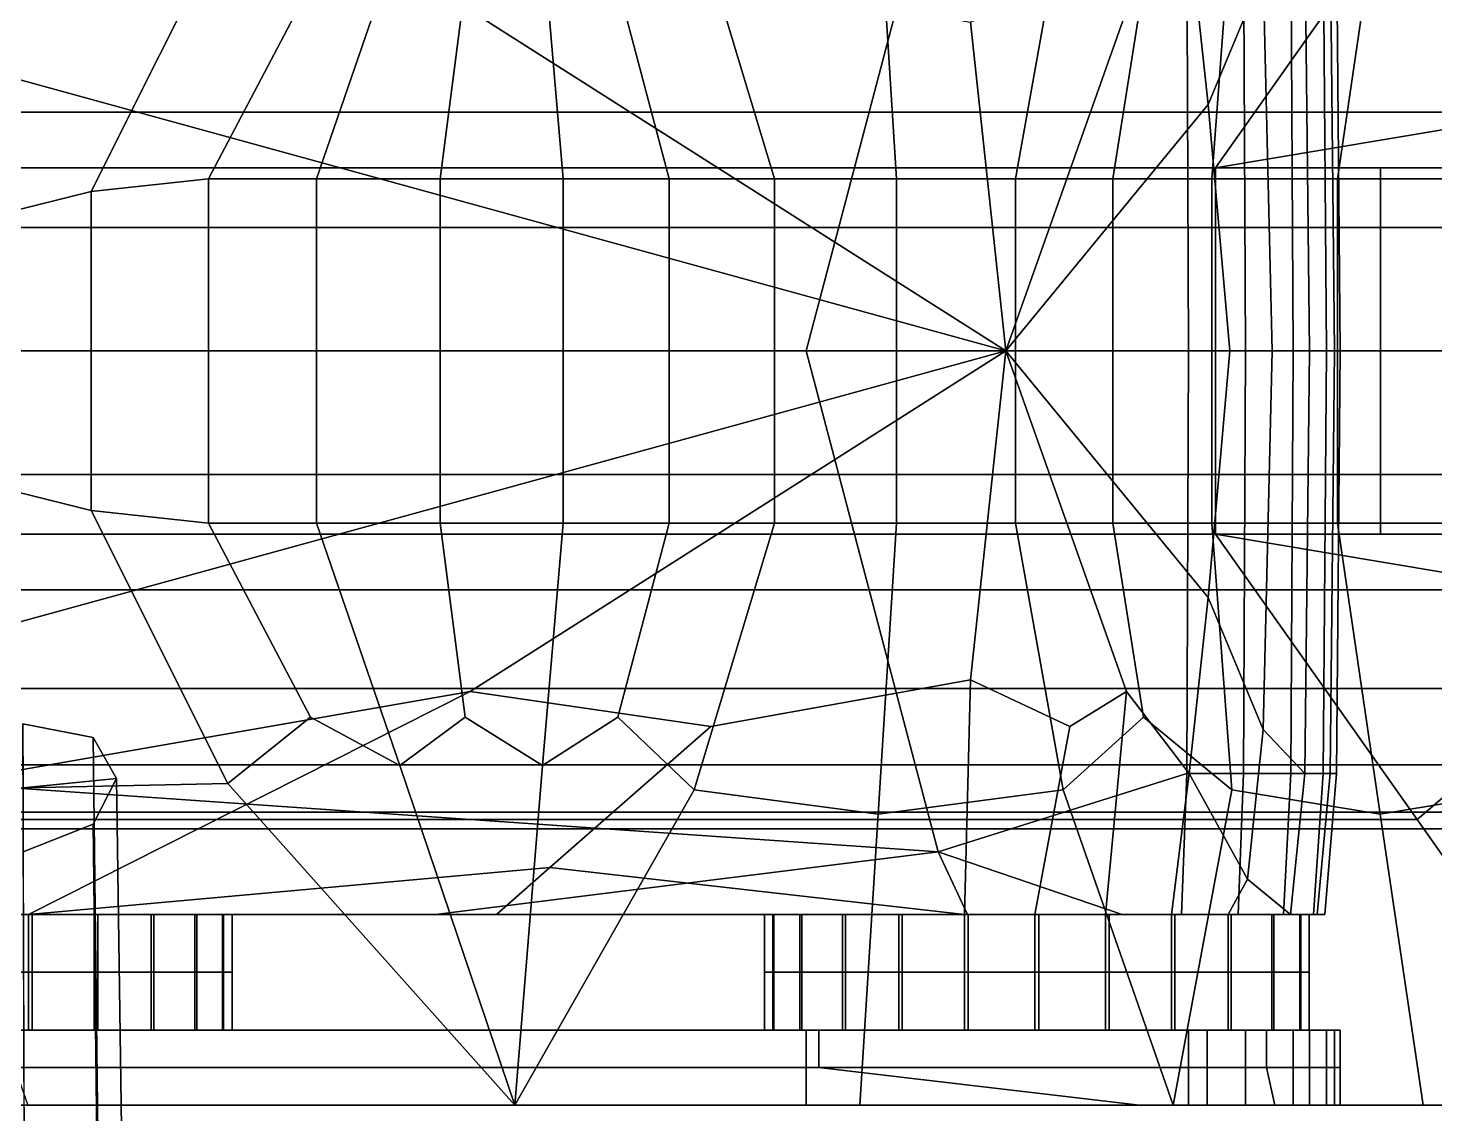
# Model space of a CAD drawing. Extents: x -4.9 to 4.89, y -0.62 to 0.62.
# Drawn here: x 1.2632 to 1.631, y -0.1994 to 0.0844 of the extents above; entities that cross this region are included whole.
import ezdxf

# ---------------------------------------------------------------- set-up
doc = ezdxf.new("R2010")
doc.units = 0

msp = doc.modelspace()

# ---------------------------------------------------------------- linework, layer by layer
for points in [[(1.56679, 0.11049, 0.42876), (1.58198, 0.13811, 0.40938), (1.58611, 0.09898, 0.414), (1.57177, 0.06445, 0.43754)], [(1.19887, 0, 0.26436), (1.46659, 0, 0.2662), (1.50112, 0.13095, 0.26758), (1.20474, 0.11049, 0.26636)], [(1.56657, 0, 0.27172), (1.56613, 0.11049, 0.27403), (1.50112, 0.13095, 0.26758), (1.46659, 0, 0.2662)], [(1.23682, 0.12252, 0.62024), (1.21048, 0.04791, 0.69605), (1.57368, 0.04791, 0.69605), (1.62636, 0.12252, 0.62142)], [(1.65551, 0.09765, 0.65887), (1.62636, 0.12252, 0.62142), (1.57368, 0.04791, 0.69605), (1.64803, 0.06035, 0.70352)], [(1.48543, 0.12107, -0.015), (1.49023, 0.045, -0.06415), (1.45837, 0.045, -0.03091), (1.43737, 0.11473, 0.02377)], [(1.48543, 0.12107, -0.015), (1.53382, 0.11473, -0.06488), (1.52137, 0.045, -0.10178), (1.49023, 0.045, -0.06415)], [(1.61672, 0.12107, -0.08662), (1.60553, 0.045, -0.14674), (1.57273, 0.045, -0.1512), (1.57791, 0.11473, -0.09718)], [(1.61672, 0.12107, -0.08662), (1.65501, 0.11473, -0.08045), (1.64034, 0.045, -0.13385), (1.60553, 0.045, -0.14674)], [(1.2499, 0.11449, 0.08129), (1.3154, 0.11309, 0.07519), (1.2797, 0.04171, 0.04969), (1.2401, 0.03184, 0.0533)], [(1.41736, 0.09572, 0.02724), (1.43737, 0.11473, 0.02377), (1.45837, 0.045, -0.03091), (1.43081, 0.045, -0.01234)], [(1.55479, 0.09572, -0.1017), (1.54678, 0.045, -0.1335), (1.52137, 0.045, -0.10178), (1.53382, 0.11473, -0.06488)], [(1.55479, 0.09572, -0.1017), (1.57791, 0.11473, -0.09718), (1.57273, 0.045, -0.1512), (1.54678, 0.045, -0.1335)], [(1.25571, 0.11049, 0.43609), (1.37877, 0.089, 0.44381), (1.51886, 0, 0.46782), (1.21734, 0.08287, 0.44602)], [(1.33705, 0.09572, 0.05493), (1.31035, 0.045, 0.0292), (1.2797, 0.04171, 0.04969), (1.3154, 0.11309, 0.07519)], [(1.56679, 0.11049, 0.42876), (1.57177, 0.06445, 0.43754), (1.51886, 0, 0.46782), (1.55041, 0.089, 0.44198)], [(1.56657, 0, 0.27172), (1.58147, 0, 0.28056), (1.581, 0.11049, 0.28319), (1.56613, 0.11049, 0.27403)], [(1.59396, 0, 0.29235), (1.59333, 0.11049, 0.29536), (1.581, 0.11049, 0.28319), (1.58147, 0, 0.28056)], [(1.59822, 0, 0.39721), (1.58846, 0, 0.41377), (1.58611, 0.09898, 0.414), (1.59699, 0.11049, 0.39601)], [(1.59396, 0, 0.29235), (1.60269, 0, 0.31186), (1.60184, 0.11049, 0.31459), (1.59333, 0.11049, 0.29536)], [(1.59822, 0, 0.39721), (1.59699, 0.11049, 0.39601), (1.60364, 0.11049, 0.37564), (1.60478, 0, 0.37637)], [(1.60628, 0, 0.34389), (1.60527, 0.11049, 0.34492), (1.60184, 0.11049, 0.31459), (1.60269, 0, 0.31186)], [(1.60628, 0, 0.34389), (1.60478, 0, 0.37637), (1.60364, 0.11049, 0.37564), (1.60527, 0.11049, 0.34492)], [(1.33705, 0.09572, 0.05493), (1.36037, 0.10839, 0.0492), (1.33859, 0.045, 0.00733), (1.31035, 0.045, 0.0292)], [(1.37746, 0.09572, 0.03519), (1.37096, 0.045, -0.00042), (1.33859, 0.045, 0.00733), (1.36037, 0.10839, 0.0492)], [(1.37746, 0.09572, 0.03519), (1.39767, 0.10839, 0.04193), (1.40314, 0.045, -0.00374), (1.37096, 0.045, -0.00042)], [(1.41736, 0.09572, 0.02724), (1.43081, 0.045, -0.01234), (1.40314, 0.045, -0.00374), (1.39767, 0.10839, 0.04193)], [(1.44168, 0.09821, 0.44046), (1.50959, 0.08594, 0.44484), (1.51886, 0, 0.46782), (1.37877, 0.089, 0.44381)], [(1.53555, 0.09821, 0.44046), (1.55041, 0.089, 0.44198), (1.51886, 0, 0.46782), (1.50959, 0.08594, 0.44484)], [(1.57736, 0, 0.4334), (1.57177, 0.06445, 0.43754), (1.58611, 0.09898, 0.414), (1.58846, 0, 0.41377)], [(2.17429, 0.08826, 0.54979), (0.18646, 0.08826, 0.54979), (0.18646, 0.06245, 0.56969), (2.17429, 0.06245, 0.56969)], [(2.17429, 0.08826, 0.37327), (2.17429, 0.06245, 0.35337), (0.18646, 0.06245, 0.35337), (0.18646, 0.08826, 0.37327)], [(1.08044, 0.07366, 0.44928), (1.21734, 0.08287, 0.44602), (1.51886, 0, 0.46782), (1.14049, 0, 0.46252)], [(1.57736, 0, 0.4334), (1.57177, -0.06445, 0.43754), (1.51886, 0, 0.46782), (1.57177, 0.06445, 0.43754)], [(2.17429, 0.03231, 0.5821), (2.17429, 0.06245, 0.56969), (0.18646, 0.06245, 0.56969), (0.18646, 0.03231, 0.5821)], [(2.17429, 0.03231, 0.34097), (0.18646, 0.03231, 0.34097), (0.18646, 0.06245, 0.35337), (2.17429, 0.06245, 0.35337)], [(1.64913, 0.04791, 0.72539), (1.64803, 0.06035, 0.70352), (1.57368, 0.04791, 0.69605), (1.6168, 0.04791, 0.7212)], [(1.21048, 0, 0.69605), (1.57368, 0, 0.69605), (1.57368, 0.04791, 0.69605), (1.21048, 0.04791, 0.69605)], [(1.6168, 0, 0.7212), (1.6168, 0.04791, 0.7212), (1.57368, 0.04791, 0.69605), (1.57368, 0, 0.69605)], [(1.6168, 0, 0.7212), (1.65991, 0, 0.74635), (1.65991, 0.04791, 0.74635), (1.6168, 0.04791, 0.7212)], [(1.64913, 0.04791, 0.72539), (1.6168, 0.04791, 0.7212), (1.65991, 0.04791, 0.74635), (1.68686, 0.04791, 0.74006)], [(1.31035, 0, 0.0292), (1.2797, 0, 0.04969), (1.2797, 0.04171, 0.04969), (1.31035, 0.045, 0.0292)], [(1.31035, 0, 0.0292), (1.31035, 0.045, 0.0292), (1.33859, 0.045, 0.00733), (1.33859, 0, 0.00733)], [(1.37096, 0, -0.00042), (1.33859, 0, 0.00733), (1.33859, 0.045, 0.00733), (1.37096, 0.045, -0.00042)], [(1.37096, 0, -0.00042), (1.37096, 0.045, -0.00042), (1.40314, 0.045, -0.00374), (1.40314, 0, -0.00374)], [(1.43081, 0, -0.01234), (1.40314, 0, -0.00374), (1.40314, 0.045, -0.00374), (1.43081, 0.045, -0.01234)], [(1.43081, 0, -0.01234), (1.43081, 0.045, -0.01234), (1.45837, 0.045, -0.03091), (1.45837, 0, -0.03091)], [(1.49023, 0, -0.06415), (1.45837, 0, -0.03091), (1.45837, 0.045, -0.03091), (1.49023, 0.045, -0.06415)], [(1.49023, 0, -0.06415), (1.49023, 0.045, -0.06415), (1.52137, 0.045, -0.10178), (1.52137, 0, -0.10178)], [(1.54678, 0, -0.1335), (1.52137, 0, -0.10178), (1.52137, 0.045, -0.10178), (1.54678, 0.045, -0.1335)], [(1.54678, 0, -0.1335), (1.54678, 0.045, -0.1335), (1.57273, 0.045, -0.1512), (1.57273, 0, -0.1512)], [(1.60553, 0, -0.14674), (1.57273, 0, -0.1512), (1.57273, 0.045, -0.1512), (1.60553, 0.045, -0.14674)], [(1.60553, 0, -0.14674), (1.60553, 0.045, -0.14674), (1.64034, 0.045, -0.13385), (1.64034, 0, -0.13385)], [(1.2401, 0, 0.0533), (1.2401, 0.03184, 0.0533), (1.2797, 0.04171, 0.04969), (1.2797, 0, 0.04969)], [(2.17429, 0.03231, 0.5821), (0.18646, 0.03231, 0.5821), (0.18646, 0, 0.58643), (2.17429, 0, 0.58643)], [(2.17429, 0.03231, 0.34097), (2.17429, 0, 0.33664), (0.18646, 0, 0.33664), (0.18646, 0.03231, 0.34097)], [(2.17429, -0.03231, 0.5821), (2.17429, 0, 0.58643), (0.18646, 0, 0.58643), (0.18646, -0.03231, 0.5821)], [(2.17429, -0.03231, 0.34097), (0.18646, -0.03231, 0.34097), (0.18646, 0, 0.33664), (2.17429, 0, 0.33664)], [(1.08044, -0.07366, 0.44928), (1.14049, 0, 0.46252), (1.51886, 0, 0.46782), (1.21734, -0.08287, 0.44602)], [(1.19887, 0, 0.26436), (1.20474, -0.11049, 0.26636), (1.50112, -0.13095, 0.26758), (1.46659, 0, 0.2662)], [(1.21048, 0, 0.69605), (1.21048, -0.04791, 0.69605), (1.57368, -0.04791, 0.69605), (1.57368, 0, 0.69605)], [(1.25571, -0.11049, 0.43609), (1.21734, -0.08287, 0.44602), (1.51886, 0, 0.46782), (1.37877, -0.089, 0.44381)], [(1.2401, 0, 0.0533), (1.2797, 0, 0.04969), (1.2797, -0.04171, 0.04969), (1.2401, -0.03184, 0.0533)], [(1.31035, 0, 0.0292), (1.31035, -0.045, 0.0292), (1.2797, -0.04171, 0.04969), (1.2797, 0, 0.04969)], [(1.31035, 0, 0.0292), (1.33859, 0, 0.00733), (1.33859, -0.045, 0.00733), (1.31035, -0.045, 0.0292)], [(1.37096, 0, -0.00042), (1.37096, -0.045, -0.00042), (1.33859, -0.045, 0.00733), (1.33859, 0, 0.00733)], [(1.37096, 0, -0.00042), (1.40314, 0, -0.00374), (1.40314, -0.045, -0.00374), (1.37096, -0.045, -0.00042)], [(1.44168, -0.09821, 0.44046), (1.37877, -0.089, 0.44381), (1.51886, 0, 0.46782), (1.50959, -0.08594, 0.44484)], [(1.43081, 0, -0.01234), (1.43081, -0.045, -0.01234), (1.40314, -0.045, -0.00374), (1.40314, 0, -0.00374)], [(1.43081, 0, -0.01234), (1.45837, 0, -0.03091), (1.45837, -0.045, -0.03091), (1.43081, -0.045, -0.01234)], [(1.49023, 0, -0.06415), (1.49023, -0.045, -0.06415), (1.45837, -0.045, -0.03091), (1.45837, 0, -0.03091)], [(1.56657, 0, 0.27172), (1.46659, 0, 0.2662), (1.50112, -0.13095, 0.26758), (1.56613, -0.11049, 0.27403)], [(1.49023, 0, -0.06415), (1.52137, 0, -0.10178), (1.52137, -0.045, -0.10178), (1.49023, -0.045, -0.06415)], [(1.53555, -0.09821, 0.44046), (1.50959, -0.08594, 0.44484), (1.51886, 0, 0.46782), (1.55041, -0.089, 0.44198)], [(1.56679, -0.11049, 0.42876), (1.55041, -0.089, 0.44198), (1.51886, 0, 0.46782), (1.57177, -0.06445, 0.43754)], [(1.54678, 0, -0.1335), (1.54678, -0.045, -0.1335), (1.52137, -0.045, -0.10178), (1.52137, 0, -0.10178)], [(1.54678, 0, -0.1335), (1.57273, 0, -0.1512), (1.57273, -0.045, -0.1512), (1.54678, -0.045, -0.1335)], [(1.56657, 0, 0.27172), (1.56613, -0.11049, 0.27403), (1.581, -0.11049, 0.28319), (1.58147, 0, 0.28056)], [(1.57736, 0, 0.4334), (1.58846, 0, 0.41377), (1.58611, -0.09898, 0.414), (1.57177, -0.06445, 0.43754)], [(1.60553, 0, -0.14674), (1.60553, -0.045, -0.14674), (1.57273, -0.045, -0.1512), (1.57273, 0, -0.1512)], [(1.6168, 0, 0.7212), (1.57368, 0, 0.69605), (1.57368, -0.04791, 0.69605), (1.6168, -0.04791, 0.7212)], [(1.59396, 0, 0.29235), (1.58147, 0, 0.28056), (1.581, -0.11049, 0.28319), (1.59333, -0.11049, 0.29536)], [(1.59822, 0, 0.39721), (1.59699, -0.11049, 0.39601), (1.58611, -0.09898, 0.414), (1.58846, 0, 0.41377)], [(1.59396, 0, 0.29235), (1.59333, -0.11049, 0.29536), (1.60184, -0.11049, 0.31459), (1.60269, 0, 0.31186)], [(1.59822, 0, 0.39721), (1.60478, 0, 0.37637), (1.60364, -0.11049, 0.37564), (1.59699, -0.11049, 0.39601)], [(1.60628, 0, 0.34389), (1.60269, 0, 0.31186), (1.60184, -0.11049, 0.31459), (1.60527, -0.11049, 0.34492)], [(1.60628, 0, 0.34389), (1.60527, -0.11049, 0.34492), (1.60364, -0.11049, 0.37564), (1.60478, 0, 0.37637)], [(1.60553, 0, -0.14674), (1.64034, 0, -0.13385), (1.64034, -0.045, -0.13385), (1.60553, -0.045, -0.14674)], [(1.6168, 0, 0.7212), (1.6168, -0.04791, 0.7212), (1.65991, -0.04791, 0.74635), (1.65991, 0, 0.74635)], [(2.17429, -0.03231, 0.5821), (0.18646, -0.03231, 0.5821), (0.18646, -0.06245, 0.56969), (2.17429, -0.06245, 0.56969)], [(2.17429, -0.03231, 0.34097), (2.17429, -0.06245, 0.35337), (0.18646, -0.06245, 0.35337), (0.18646, -0.03231, 0.34097)], [(1.2499, -0.11448, 0.08129), (1.2401, -0.03184, 0.0533), (1.2797, -0.04171, 0.04969), (1.3154, -0.11308, 0.07519)], [(1.33705, -0.09571, 0.05493), (1.3154, -0.11308, 0.07519), (1.2797, -0.04171, 0.04969), (1.31035, -0.045, 0.0292)], [(1.33705, -0.09571, 0.05493), (1.31035, -0.045, 0.0292), (1.33859, -0.045, 0.00733), (1.36037, -0.10839, 0.0492)], [(1.37746, -0.09571, 0.03519), (1.36037, -0.10839, 0.0492), (1.33859, -0.045, 0.00733), (1.37096, -0.045, -0.00042)], [(1.37746, -0.09571, 0.03519), (1.37096, -0.045, -0.00042), (1.40314, -0.045, -0.00374), (1.39767, -0.10839, 0.04193)], [(1.41736, -0.09571, 0.02724), (1.39767, -0.10839, 0.04193), (1.40314, -0.045, -0.00374), (1.43081, -0.045, -0.01234)], [(1.41736, -0.09571, 0.02724), (1.43081, -0.045, -0.01234), (1.45837, -0.045, -0.03091), (1.43737, -0.11473, 0.02377)], [(1.48543, -0.12107, -0.015), (1.43737, -0.11473, 0.02377), (1.45837, -0.045, -0.03091), (1.49023, -0.045, -0.06415)], [(1.48543, -0.12107, -0.015), (1.49023, -0.045, -0.06415), (1.52137, -0.045, -0.10178), (1.53382, -0.11473, -0.06488)], [(1.55479, -0.09571, -0.1017), (1.53382, -0.11473, -0.06488), (1.52137, -0.045, -0.10178), (1.54678, -0.045, -0.1335)], [(1.55479, -0.09571, -0.1017), (1.54678, -0.045, -0.1335), (1.57273, -0.045, -0.1512), (1.57791, -0.11473, -0.09718)], [(1.61672, -0.12107, -0.08662), (1.57791, -0.11473, -0.09718), (1.57273, -0.045, -0.1512), (1.60553, -0.045, -0.14674)], [(1.61672, -0.12107, -0.08662), (1.60553, -0.045, -0.14674), (1.64034, -0.045, -0.13385), (1.65501, -0.11473, -0.08045)], [(1.23682, -0.12252, 0.62024), (1.62636, -0.12252, 0.62142), (1.57368, -0.04791, 0.69605), (1.21048, -0.04791, 0.69605)], [(1.65551, -0.09765, 0.65887), (1.64803, -0.06034, 0.70352), (1.57368, -0.04791, 0.69605), (1.62636, -0.12252, 0.62142)], [(1.64913, -0.04791, 0.72539), (1.6168, -0.04791, 0.7212), (1.57368, -0.04791, 0.69605), (1.64803, -0.06034, 0.70352)], [(1.64913, -0.04791, 0.72539), (1.68686, -0.04791, 0.74006), (1.65991, -0.04791, 0.74635), (1.6168, -0.04791, 0.7212)], [(2.17429, -0.08826, 0.54979), (2.17429, -0.06245, 0.56969), (0.18646, -0.06245, 0.56969), (0.18646, -0.08826, 0.54979)], [(2.17429, -0.08826, 0.37327), (0.18646, -0.08826, 0.37327), (0.18646, -0.06245, 0.35337), (2.17429, -0.06245, 0.35337)], [(1.56679, -0.11049, 0.42876), (1.57177, -0.06445, 0.43754), (1.58611, -0.09898, 0.414), (1.58198, -0.13811, 0.40938)], [(2.17429, -0.08826, 0.54979), (0.18646, -0.08826, 0.54979), (0.18646, -0.10816, 0.52398), (2.17429, -0.10816, 0.52398)], [(2.17429, -0.08826, 0.37327), (2.17429, -0.10816, 0.39909), (0.18646, -0.10816, 0.39909), (0.18646, -0.08826, 0.37327)], [(1.44168, -0.09821, 0.44046), (1.50959, -0.08594, 0.44484), (1.50799, -0.14732, 0.4203), (1.39964, -0.13504, 0.42485)], [(1.53555, -0.09821, 0.44046), (1.52642, -0.14732, 0.42282), (1.50799, -0.14732, 0.4203), (1.50959, -0.08594, 0.44484)], [(1.25571, -0.11049, 0.43609), (1.37877, -0.089, 0.44381), (1.26327, -0.14732, 0.42057), (1.2448, -0.14732, 0.42282)], [(1.44168, -0.09821, 0.44046), (1.39964, -0.13504, 0.42485), (1.26327, -0.14732, 0.42057), (1.37877, -0.089, 0.44381)], [(1.53555, -0.09821, 0.44046), (1.55041, -0.089, 0.44198), (1.54489, -0.14732, 0.42057), (1.52642, -0.14732, 0.42282)], [(1.56679, -0.11049, 0.42876), (1.56211, -0.14732, 0.41354), (1.54489, -0.14732, 0.42057), (1.55041, -0.089, 0.44198)], [(1.26222, -0.20444, -0.4884), (1.26187, -0.09747, -0.19219), (1.28022, -0.10104, -0.19123), (1.2814, -0.20482, -0.47756)], [(1.2619, -0.11422, -0.18821), (1.28635, -0.11174, -0.18827), (1.28022, -0.10104, -0.19123), (1.26187, -0.09747, -0.19219)], [(1.33705, -0.09571, 0.05493), (1.36037, -0.10839, 0.0492), (1.39046, -0.19713, 0.10641), (1.3154, -0.11308, 0.07519)], [(1.37746, -0.09571, 0.03519), (1.39767, -0.10839, 0.04193), (1.39046, -0.19713, 0.10641), (1.36037, -0.10839, 0.0492)], [(1.41736, -0.09571, 0.02724), (1.43737, -0.11473, 0.02377), (1.39046, -0.19713, 0.10641), (1.39767, -0.10839, 0.04193)], [(1.55479, -0.09571, -0.1017), (1.57791, -0.11473, -0.09718), (1.56254, -0.19713, -0.01714), (1.53382, -0.11473, -0.06488)], [(1.5933, -0.14732, 0.39243), (1.58198, -0.13811, 0.40938), (1.58611, -0.09898, 0.414), (1.59699, -0.11049, 0.39601)], [(1.65551, -0.09765, 0.65887), (1.62636, -0.12252, 0.62142), (1.67904, -0.19713, 0.54679), (1.69528, -0.11408, 0.6428)], [(1.28781, -0.21523, -0.47129), (1.2814, -0.20482, -0.47756), (1.28022, -0.10104, -0.19123), (1.28635, -0.11174, -0.18827)], [(2.17429, -0.12057, 0.49384), (2.17429, -0.10816, 0.52398), (0.18646, -0.10816, 0.52398), (0.18646, -0.12057, 0.49384)], [(2.17429, -0.12057, 0.42923), (0.18646, -0.12057, 0.42923), (0.18646, -0.10816, 0.39909), (2.17429, -0.10816, 0.39909)], [(1.22236, -0.14732, 0.27235), (1.36975, -0.14732, 0.27305), (1.50112, -0.13095, 0.26758), (1.20474, -0.11049, 0.26636)], [(1.2499, -0.11448, 0.08129), (1.3154, -0.11308, 0.07519), (1.39046, -0.19713, 0.10641), (1.25969, -0.19713, 0.10928)], [(1.2619, -0.11422, -0.18821), (1.26192, -0.13097, -0.18423), (1.28026, -0.12369, -0.18527), (1.28635, -0.11174, -0.18827)], [(1.28781, -0.21523, -0.47129), (1.28635, -0.11174, -0.18827), (1.28026, -0.12369, -0.18527), (1.28143, -0.22857, -0.47159)], [(1.56479, -0.14732, 0.28093), (1.56613, -0.11049, 0.27403), (1.50112, -0.13095, 0.26758), (1.54923, -0.14732, 0.2752)], [(1.56679, -0.11049, 0.42876), (1.58198, -0.13811, 0.40938), (1.57698, -0.14732, 0.40235), (1.56211, -0.14732, 0.41354)], [(1.56479, -0.14732, 0.28093), (1.57959, -0.14732, 0.29105), (1.581, -0.11049, 0.28319), (1.56613, -0.11049, 0.27403)], [(1.59143, -0.14732, 0.30438), (1.59333, -0.11049, 0.29536), (1.581, -0.11049, 0.28319), (1.57959, -0.14732, 0.29105)], [(1.59143, -0.14732, 0.30438), (1.59931, -0.14732, 0.32275), (1.60184, -0.11049, 0.31459), (1.59333, -0.11049, 0.29536)], [(1.5933, -0.14732, 0.39243), (1.59699, -0.11049, 0.39601), (1.60364, -0.11049, 0.37564), (1.60022, -0.14732, 0.37345)], [(1.60223, -0.14732, 0.348), (1.60527, -0.11049, 0.34492), (1.60184, -0.11049, 0.31459), (1.59931, -0.14732, 0.32275)], [(1.60223, -0.14732, 0.348), (1.60022, -0.14732, 0.37345), (1.60364, -0.11049, 0.37564), (1.60527, -0.11049, 0.34492)], [(1.48543, -0.12107, -0.015), (1.48064, -0.19713, 0.03415), (1.39046, -0.19713, 0.10641), (1.43737, -0.11473, 0.02377)], [(1.48543, -0.12107, -0.015), (1.53382, -0.11473, -0.06488), (1.56254, -0.19713, -0.01714), (1.48064, -0.19713, 0.03415)], [(1.61672, -0.12107, -0.08662), (1.62792, -0.19713, -0.0265), (1.56254, -0.19713, -0.01714), (1.57791, -0.11473, -0.09718)], [(1.61672, -0.12107, -0.08662), (1.65501, -0.11473, -0.08045), (1.68502, -0.19713, -0.01488), (1.62792, -0.19713, -0.0265)], [(2.17429, -0.12057, 0.49384), (0.18646, -0.12057, 0.49384), (0.18646, -0.12489, 0.46153), (2.17429, -0.12489, 0.46153)], [(2.17429, -0.12057, 0.42923), (2.17429, -0.12489, 0.46153), (0.18646, -0.12489, 0.46153), (0.18646, -0.12057, 0.42923)], [(1.23682, -0.12252, 0.62024), (1.26316, -0.19713, 0.54443), (1.67904, -0.19713, 0.54679), (1.62636, -0.12252, 0.62142)], [(1.26227, -0.23776, -0.48045), (1.28143, -0.22857, -0.47159), (1.28026, -0.12369, -0.18527), (1.26192, -0.13097, -0.18423)], [(1.44126, -0.14732, 0.27501), (1.5088, -0.14732, 0.27365), (1.50112, -0.13095, 0.26758), (1.36975, -0.14732, 0.27305)], [(1.53513, -0.14732, 0.27501), (1.54923, -0.14732, 0.2752), (1.50112, -0.13095, 0.26758), (1.5088, -0.14732, 0.27365)], [(1.38568, -0.14732, 0.41328), (1.2805, -0.14732, 0.41354), (1.26327, -0.14732, 0.42057), (1.39964, -0.13504, 0.42485)], [(1.38568, -0.14732, 0.41328), (1.39964, -0.13504, 0.42485), (1.50799, -0.14732, 0.4203), (1.49087, -0.14732, 0.41302)], [(1.5933, -0.14732, 0.39243), (1.58838, -0.14732, 0.38765), (1.57698, -0.14732, 0.40235), (1.58198, -0.13811, 0.40938)], [(1.22236, -0.14732, 0.27235), (1.24584, -0.14732, 0.28034), (1.26428, -0.14732, 0.28286), (1.36975, -0.14732, 0.27305)], [(1.2448, -0.16243, 0.42282), (1.2448, -0.14732, 0.42282), (1.26327, -0.14732, 0.42057), (1.26327, -0.16243, 0.42057)], [(1.24584, -0.16243, 0.28034), (1.26428, -0.16243, 0.28286), (1.26428, -0.14732, 0.28286), (1.24584, -0.14732, 0.28034)], [(1.2805, -0.16243, 0.41354), (1.26327, -0.16243, 0.42057), (1.26327, -0.14732, 0.42057), (1.2805, -0.14732, 0.41354)], [(1.44126, -0.14732, 0.27501), (1.36975, -0.14732, 0.27305), (1.26428, -0.14732, 0.28286), (1.40028, -0.14732, 0.28139)], [(1.38658, -0.14732, 0.28988), (1.40028, -0.14732, 0.28139), (1.26428, -0.14732, 0.28286), (1.2814, -0.14732, 0.29014)], [(1.2814, -0.16243, 0.29014), (1.2814, -0.14732, 0.29014), (1.26428, -0.14732, 0.28286), (1.26428, -0.16243, 0.28286)], [(1.38568, -0.14732, 0.41328), (1.38576, -0.14732, 0.40199), (1.29536, -0.14732, 0.40235), (1.2805, -0.14732, 0.41354)], [(1.2805, -0.16243, 0.41354), (1.2805, -0.14732, 0.41354), (1.29536, -0.14732, 0.40235), (1.29536, -0.16243, 0.40235)], [(1.38658, -0.14732, 0.28988), (1.2814, -0.14732, 0.29014), (1.2961, -0.14732, 0.30154), (1.3865, -0.14732, 0.30117)], [(1.2814, -0.16243, 0.29014), (1.2961, -0.16243, 0.30154), (1.2961, -0.14732, 0.30154), (1.2814, -0.14732, 0.29014)], [(1.38587, -0.14732, 0.3872), (1.30676, -0.14732, 0.38765), (1.29536, -0.14732, 0.40235), (1.38576, -0.14732, 0.40199)], [(1.30676, -0.16243, 0.38765), (1.29536, -0.16243, 0.40235), (1.29536, -0.14732, 0.40235), (1.30676, -0.14732, 0.38765)], [(1.38639, -0.14732, 0.31596), (1.3865, -0.14732, 0.30117), (1.2961, -0.14732, 0.30154), (1.30728, -0.14732, 0.31641)], [(1.30728, -0.16243, 0.31641), (1.30728, -0.14732, 0.31641), (1.2961, -0.14732, 0.30154), (1.2961, -0.16243, 0.30154)], [(1.38587, -0.14732, 0.3872), (1.386, -0.14732, 0.37003), (1.31405, -0.14732, 0.37053), (1.30676, -0.14732, 0.38765)], [(1.30676, -0.16243, 0.38765), (1.30676, -0.14732, 0.38765), (1.31405, -0.14732, 0.37053), (1.31405, -0.16243, 0.37053)], [(1.38639, -0.14732, 0.31596), (1.30728, -0.14732, 0.31641), (1.31431, -0.14732, 0.33363), (1.38627, -0.14732, 0.33313)], [(1.30728, -0.16243, 0.31641), (1.31431, -0.16243, 0.33363), (1.31431, -0.14732, 0.33363), (1.30728, -0.14732, 0.31641)], [(1.38613, -0.14732, 0.35158), (1.31657, -0.14732, 0.3521), (1.31405, -0.14732, 0.37053), (1.386, -0.14732, 0.37003)], [(1.31657, -0.16243, 0.3521), (1.31405, -0.16243, 0.37053), (1.31405, -0.14732, 0.37053), (1.31657, -0.14732, 0.3521)], [(1.38613, -0.14732, 0.35158), (1.38627, -0.14732, 0.33313), (1.31431, -0.14732, 0.33363), (1.31657, -0.14732, 0.3521)], [(1.31657, -0.16243, 0.3521), (1.31657, -0.14732, 0.3521), (1.31431, -0.14732, 0.33363), (1.31431, -0.16243, 0.33363)], [(1.38568, -0.14732, 0.41328), (1.49087, -0.14732, 0.41302), (1.47616, -0.14732, 0.40162), (1.38576, -0.14732, 0.40199)], [(1.38587, -0.14732, 0.3872), (1.38576, -0.14732, 0.40199), (1.47616, -0.14732, 0.40162), (1.46498, -0.14732, 0.38675)], [(1.38587, -0.14732, 0.3872), (1.46498, -0.14732, 0.38675), (1.45795, -0.14732, 0.36953), (1.386, -0.14732, 0.37003)], [(1.38613, -0.14732, 0.35158), (1.386, -0.14732, 0.37003), (1.45795, -0.14732, 0.36953), (1.4557, -0.14732, 0.35106)], [(1.38613, -0.14732, 0.35158), (1.4557, -0.14732, 0.35106), (1.45822, -0.14732, 0.33263), (1.38627, -0.14732, 0.33313)], [(1.38639, -0.14732, 0.31596), (1.38627, -0.14732, 0.33313), (1.45822, -0.14732, 0.33263), (1.4655, -0.14732, 0.31551)], [(1.38639, -0.14732, 0.31596), (1.4655, -0.14732, 0.31551), (1.4769, -0.14732, 0.30081), (1.3865, -0.14732, 0.30117)], [(1.38658, -0.14732, 0.28988), (1.3865, -0.14732, 0.30117), (1.4769, -0.14732, 0.30081), (1.49177, -0.14732, 0.28962)], [(1.38658, -0.14732, 0.28988), (1.49177, -0.14732, 0.28962), (1.50899, -0.14732, 0.28259), (1.40028, -0.14732, 0.28139)], [(1.44126, -0.14732, 0.27501), (1.40028, -0.14732, 0.28139), (1.50899, -0.14732, 0.28259), (1.5088, -0.14732, 0.27365)], [(1.4557, -0.16243, 0.35106), (1.45822, -0.16243, 0.33263), (1.45822, -0.14732, 0.33263), (1.4557, -0.14732, 0.35106)], [(1.4557, -0.16243, 0.35106), (1.4557, -0.14732, 0.35106), (1.45795, -0.14732, 0.36953), (1.45795, -0.16243, 0.36953)], [(1.46498, -0.16243, 0.38675), (1.45795, -0.16243, 0.36953), (1.45795, -0.14732, 0.36953), (1.46498, -0.14732, 0.38675)], [(1.4655, -0.16243, 0.31551), (1.4655, -0.14732, 0.31551), (1.45822, -0.14732, 0.33263), (1.45822, -0.16243, 0.33263)], [(1.46498, -0.16243, 0.38675), (1.46498, -0.14732, 0.38675), (1.47616, -0.14732, 0.40162), (1.47616, -0.16243, 0.40162)], [(1.4655, -0.16243, 0.31551), (1.4769, -0.16243, 0.30081), (1.4769, -0.14732, 0.30081), (1.4655, -0.14732, 0.31551)], [(1.49087, -0.16243, 0.41302), (1.47616, -0.16243, 0.40162), (1.47616, -0.14732, 0.40162), (1.49087, -0.14732, 0.41302)], [(1.49177, -0.16243, 0.28962), (1.49177, -0.14732, 0.28962), (1.4769, -0.14732, 0.30081), (1.4769, -0.16243, 0.30081)], [(1.49087, -0.16243, 0.41302), (1.49087, -0.14732, 0.41302), (1.50799, -0.14732, 0.4203), (1.50799, -0.16243, 0.4203)], [(1.49177, -0.16243, 0.28962), (1.50899, -0.16243, 0.28259), (1.50899, -0.14732, 0.28259), (1.49177, -0.14732, 0.28962)], [(1.52642, -0.16243, 0.42282), (1.50799, -0.16243, 0.4203), (1.50799, -0.14732, 0.4203), (1.52642, -0.14732, 0.42282)], [(1.53513, -0.14732, 0.27501), (1.5088, -0.14732, 0.27365), (1.50899, -0.14732, 0.28259), (1.52746, -0.14732, 0.28034)], [(1.52746, -0.16243, 0.28034), (1.52746, -0.14732, 0.28034), (1.50899, -0.14732, 0.28259), (1.50899, -0.16243, 0.28259)], [(1.52642, -0.16243, 0.42282), (1.52642, -0.14732, 0.42282), (1.54489, -0.14732, 0.42057), (1.54489, -0.16243, 0.42057)], [(1.53513, -0.14732, 0.27501), (1.52746, -0.14732, 0.28034), (1.54589, -0.14732, 0.28286), (1.54923, -0.14732, 0.2752)], [(1.52746, -0.16243, 0.28034), (1.54589, -0.16243, 0.28286), (1.54589, -0.14732, 0.28286), (1.52746, -0.14732, 0.28034)], [(1.56211, -0.16243, 0.41354), (1.54489, -0.16243, 0.42057), (1.54489, -0.14732, 0.42057), (1.56211, -0.14732, 0.41354)], [(1.56301, -0.16243, 0.29014), (1.56301, -0.14732, 0.29014), (1.54589, -0.14732, 0.28286), (1.54589, -0.16243, 0.28286)], [(1.56479, -0.14732, 0.28093), (1.54923, -0.14732, 0.2752), (1.54589, -0.14732, 0.28286), (1.56301, -0.14732, 0.29014)], [(1.56211, -0.16243, 0.41354), (1.56211, -0.14732, 0.41354), (1.57698, -0.14732, 0.40235), (1.57698, -0.16243, 0.40235)], [(1.56301, -0.16243, 0.29014), (1.57771, -0.16243, 0.30154), (1.57771, -0.14732, 0.30154), (1.56301, -0.14732, 0.29014)], [(1.56479, -0.14732, 0.28093), (1.56301, -0.14732, 0.29014), (1.57771, -0.14732, 0.30154), (1.57959, -0.14732, 0.29105)], [(1.58838, -0.16243, 0.38765), (1.57698, -0.16243, 0.40235), (1.57698, -0.14732, 0.40235), (1.58838, -0.14732, 0.38765)], [(1.58889, -0.16243, 0.31641), (1.58889, -0.14732, 0.31641), (1.57771, -0.14732, 0.30154), (1.57771, -0.16243, 0.30154)], [(1.59143, -0.14732, 0.30438), (1.57959, -0.14732, 0.29105), (1.57771, -0.14732, 0.30154), (1.58889, -0.14732, 0.31641)], [(1.5933, -0.14732, 0.39243), (1.60022, -0.14732, 0.37345), (1.59566, -0.14732, 0.37053), (1.58838, -0.14732, 0.38765)], [(1.58838, -0.16243, 0.38765), (1.58838, -0.14732, 0.38765), (1.59566, -0.14732, 0.37053), (1.59566, -0.16243, 0.37053)], [(1.58889, -0.16243, 0.31641), (1.59593, -0.16243, 0.33363), (1.59593, -0.14732, 0.33363), (1.58889, -0.14732, 0.31641)], [(1.59143, -0.14732, 0.30438), (1.58889, -0.14732, 0.31641), (1.59593, -0.14732, 0.33363), (1.59931, -0.14732, 0.32275)], [(1.60223, -0.14732, 0.348), (1.59818, -0.14732, 0.3521), (1.59566, -0.14732, 0.37053), (1.60022, -0.14732, 0.37345)], [(1.59818, -0.16243, 0.3521), (1.59566, -0.16243, 0.37053), (1.59566, -0.14732, 0.37053), (1.59818, -0.14732, 0.3521)], [(1.60223, -0.14732, 0.348), (1.59931, -0.14732, 0.32275), (1.59593, -0.14732, 0.33363), (1.59818, -0.14732, 0.3521)], [(1.59818, -0.16243, 0.3521), (1.59818, -0.14732, 0.3521), (1.59593, -0.14732, 0.33363), (1.59593, -0.16243, 0.33363)], [(1.2448, -0.16243, 0.42282), (1.26327, -0.16243, 0.42057), (1.26327, -0.17754, 0.42057), (1.2448, -0.17754, 0.42282)], [(1.24584, -0.16243, 0.28034), (1.24584, -0.17754, 0.28034), (1.26428, -0.17754, 0.28286), (1.26428, -0.16243, 0.28286)], [(1.2805, -0.16243, 0.41354), (1.2805, -0.17754, 0.41354), (1.26327, -0.17754, 0.42057), (1.26327, -0.16243, 0.42057)], [(1.2814, -0.16243, 0.29014), (1.26428, -0.16243, 0.28286), (1.26428, -0.17754, 0.28286), (1.2814, -0.17754, 0.29014)], [(1.2805, -0.16243, 0.41354), (1.29536, -0.16243, 0.40235), (1.29536, -0.17754, 0.40235), (1.2805, -0.17754, 0.41354)], [(1.2814, -0.16243, 0.29014), (1.2814, -0.17754, 0.29014), (1.2961, -0.17754, 0.30154), (1.2961, -0.16243, 0.30154)], [(1.30676, -0.16243, 0.38765), (1.30676, -0.17754, 0.38765), (1.29536, -0.17754, 0.40235), (1.29536, -0.16243, 0.40235)], [(1.30728, -0.16243, 0.31641), (1.2961, -0.16243, 0.30154), (1.2961, -0.17754, 0.30154), (1.30728, -0.17754, 0.31641)], [(1.30676, -0.16243, 0.38765), (1.31405, -0.16243, 0.37053), (1.31405, -0.17754, 0.37053), (1.30676, -0.17754, 0.38765)], [(1.30728, -0.16243, 0.31641), (1.30728, -0.17754, 0.31641), (1.31431, -0.17754, 0.33363), (1.31431, -0.16243, 0.33363)], [(1.31657, -0.16243, 0.3521), (1.31657, -0.17754, 0.3521), (1.31405, -0.17754, 0.37053), (1.31405, -0.16243, 0.37053)], [(1.31657, -0.16243, 0.3521), (1.31431, -0.16243, 0.33363), (1.31431, -0.17754, 0.33363), (1.31657, -0.17754, 0.3521)], [(1.4557, -0.16243, 0.35106), (1.45795, -0.16243, 0.36953), (1.45795, -0.17754, 0.36953), (1.4557, -0.17754, 0.35106)], [(1.4557, -0.16243, 0.35106), (1.4557, -0.17754, 0.35106), (1.45822, -0.17754, 0.33263), (1.45822, -0.16243, 0.33263)], [(1.46498, -0.16243, 0.38675), (1.46498, -0.17754, 0.38675), (1.45795, -0.17754, 0.36953), (1.45795, -0.16243, 0.36953)], [(1.4655, -0.16243, 0.31551), (1.45822, -0.16243, 0.33263), (1.45822, -0.17754, 0.33263), (1.4655, -0.17754, 0.31551)], [(1.46498, -0.16243, 0.38675), (1.47616, -0.16243, 0.40162), (1.47616, -0.17754, 0.40162), (1.46498, -0.17754, 0.38675)], [(1.4655, -0.16243, 0.31551), (1.4655, -0.17754, 0.31551), (1.4769, -0.17754, 0.30081), (1.4769, -0.16243, 0.30081)], [(1.49087, -0.16243, 0.41302), (1.49087, -0.17754, 0.41302), (1.47616, -0.17754, 0.40162), (1.47616, -0.16243, 0.40162)], [(1.49177, -0.16243, 0.28962), (1.4769, -0.16243, 0.30081), (1.4769, -0.17754, 0.30081), (1.49177, -0.17754, 0.28962)], [(1.49087, -0.16243, 0.41302), (1.50799, -0.16243, 0.4203), (1.50799, -0.17754, 0.4203), (1.49087, -0.17754, 0.41302)], [(1.49177, -0.16243, 0.28962), (1.49177, -0.17754, 0.28962), (1.50899, -0.17754, 0.28259), (1.50899, -0.16243, 0.28259)], [(1.52642, -0.16243, 0.42282), (1.52642, -0.17754, 0.42282), (1.50799, -0.17754, 0.4203), (1.50799, -0.16243, 0.4203)], [(1.52746, -0.16243, 0.28034), (1.50899, -0.16243, 0.28259), (1.50899, -0.17754, 0.28259), (1.52746, -0.17754, 0.28034)], [(1.52642, -0.16243, 0.42282), (1.54489, -0.16243, 0.42057), (1.54489, -0.17754, 0.42057), (1.52642, -0.17754, 0.42282)], [(1.52746, -0.16243, 0.28034), (1.52746, -0.17754, 0.28034), (1.54589, -0.17754, 0.28286), (1.54589, -0.16243, 0.28286)], [(1.56211, -0.16243, 0.41354), (1.56211, -0.17754, 0.41354), (1.54489, -0.17754, 0.42057), (1.54489, -0.16243, 0.42057)], [(1.56301, -0.16243, 0.29014), (1.54589, -0.16243, 0.28286), (1.54589, -0.17754, 0.28286), (1.56301, -0.17754, 0.29014)], [(1.56211, -0.16243, 0.41354), (1.57698, -0.16243, 0.40235), (1.57698, -0.17754, 0.40235), (1.56211, -0.17754, 0.41354)], [(1.56301, -0.16243, 0.29014), (1.56301, -0.17754, 0.29014), (1.57771, -0.17754, 0.30154), (1.57771, -0.16243, 0.30154)], [(1.58838, -0.16243, 0.38765), (1.58838, -0.17754, 0.38765), (1.57698, -0.17754, 0.40235), (1.57698, -0.16243, 0.40235)], [(1.58889, -0.16243, 0.31641), (1.57771, -0.16243, 0.30154), (1.57771, -0.17754, 0.30154), (1.58889, -0.17754, 0.31641)], [(1.58838, -0.16243, 0.38765), (1.59566, -0.16243, 0.37053), (1.59566, -0.17754, 0.37053), (1.58838, -0.17754, 0.38765)], [(1.58889, -0.16243, 0.31641), (1.58889, -0.17754, 0.31641), (1.59593, -0.17754, 0.33363), (1.59593, -0.16243, 0.33363)], [(1.59818, -0.16243, 0.3521), (1.59818, -0.17754, 0.3521), (1.59566, -0.17754, 0.37053), (1.59566, -0.16243, 0.37053)], [(1.59818, -0.16243, 0.3521), (1.59593, -0.16243, 0.33363), (1.59593, -0.17754, 0.33363), (1.59818, -0.17754, 0.3521)], [(1.08044, -0.17754, 0.42719), (1.21734, -0.17754, 0.42669), (1.4699, -0.17754, 0.42915), (1.20054, -0.17754, 0.43157)], [(1.22236, -0.17754, 0.27235), (1.19887, -0.17754, 0.26436), (1.46659, -0.17754, 0.2662), (1.36975, -0.17754, 0.27305)], [(1.19887, -0.18734, 0.26436), (1.46659, -0.18734, 0.2662), (1.46659, -0.17754, 0.2662), (1.19887, -0.17754, 0.26436)], [(1.20054, -0.18734, 0.43157), (1.20054, -0.17754, 0.43157), (1.4699, -0.17754, 0.42915), (1.4699, -0.18734, 0.42915)], [(1.25571, -0.17754, 0.42504), (1.37877, -0.17754, 0.42633), (1.4699, -0.17754, 0.42915), (1.21734, -0.17754, 0.42669)], [(1.22236, -0.17754, 0.27235), (1.36975, -0.17754, 0.27305), (1.26428, -0.17754, 0.28286), (1.24584, -0.17754, 0.28034)], [(1.25571, -0.17754, 0.42504), (1.2448, -0.17754, 0.42282), (1.26327, -0.17754, 0.42057), (1.37877, -0.17754, 0.42633)], [(1.38568, -0.17754, 0.41328), (1.39964, -0.17754, 0.42116), (1.26327, -0.17754, 0.42057), (1.2805, -0.17754, 0.41354)], [(1.44168, -0.17754, 0.42574), (1.37877, -0.17754, 0.42633), (1.26327, -0.17754, 0.42057), (1.39964, -0.17754, 0.42116)], [(1.44126, -0.17754, 0.27501), (1.40028, -0.17754, 0.28139), (1.26428, -0.17754, 0.28286), (1.36975, -0.17754, 0.27305)], [(1.38658, -0.17754, 0.28988), (1.2814, -0.17754, 0.29014), (1.26428, -0.17754, 0.28286), (1.40028, -0.17754, 0.28139)], [(1.38568, -0.17754, 0.41328), (1.2805, -0.17754, 0.41354), (1.29536, -0.17754, 0.40235), (1.38576, -0.17754, 0.40199)], [(1.38658, -0.17754, 0.28988), (1.3865, -0.17754, 0.30117), (1.2961, -0.17754, 0.30154), (1.2814, -0.17754, 0.29014)], [(1.38587, -0.17754, 0.3872), (1.38576, -0.17754, 0.40199), (1.29536, -0.17754, 0.40235), (1.30676, -0.17754, 0.38765)], [(1.38639, -0.17754, 0.31596), (1.30728, -0.17754, 0.31641), (1.2961, -0.17754, 0.30154), (1.3865, -0.17754, 0.30117)], [(1.38587, -0.17754, 0.3872), (1.30676, -0.17754, 0.38765), (1.31405, -0.17754, 0.37053), (1.386, -0.17754, 0.37003)], [(1.38639, -0.17754, 0.31596), (1.38627, -0.17754, 0.33313), (1.31431, -0.17754, 0.33363), (1.30728, -0.17754, 0.31641)], [(1.38613, -0.17754, 0.35158), (1.386, -0.17754, 0.37003), (1.31405, -0.17754, 0.37053), (1.31657, -0.17754, 0.3521)], [(1.38613, -0.17754, 0.35158), (1.31657, -0.17754, 0.3521), (1.31431, -0.17754, 0.33363), (1.38627, -0.17754, 0.33313)], [(1.44126, -0.17754, 0.27501), (1.36975, -0.17754, 0.27305), (1.46659, -0.17754, 0.2662), (1.5088, -0.17754, 0.27365)], [(1.44168, -0.17754, 0.42574), (1.50959, -0.17754, 0.42643), (1.4699, -0.17754, 0.42915), (1.37877, -0.17754, 0.42633)], [(1.38568, -0.17754, 0.41328), (1.49087, -0.17754, 0.41302), (1.50799, -0.17754, 0.4203), (1.39964, -0.17754, 0.42116)], [(1.38568, -0.17754, 0.41328), (1.38576, -0.17754, 0.40199), (1.47616, -0.17754, 0.40162), (1.49087, -0.17754, 0.41302)], [(1.38587, -0.17754, 0.3872), (1.46498, -0.17754, 0.38675), (1.47616, -0.17754, 0.40162), (1.38576, -0.17754, 0.40199)], [(1.38587, -0.17754, 0.3872), (1.386, -0.17754, 0.37003), (1.45795, -0.17754, 0.36953), (1.46498, -0.17754, 0.38675)], [(1.38613, -0.17754, 0.35158), (1.4557, -0.17754, 0.35106), (1.45795, -0.17754, 0.36953), (1.386, -0.17754, 0.37003)], [(1.38613, -0.17754, 0.35158), (1.38627, -0.17754, 0.33313), (1.45822, -0.17754, 0.33263), (1.4557, -0.17754, 0.35106)], [(1.38639, -0.17754, 0.31596), (1.4655, -0.17754, 0.31551), (1.45822, -0.17754, 0.33263), (1.38627, -0.17754, 0.33313)], [(1.38639, -0.17754, 0.31596), (1.3865, -0.17754, 0.30117), (1.4769, -0.17754, 0.30081), (1.4655, -0.17754, 0.31551)], [(1.38658, -0.17754, 0.28988), (1.49177, -0.17754, 0.28962), (1.4769, -0.17754, 0.30081), (1.3865, -0.17754, 0.30117)], [(1.38658, -0.17754, 0.28988), (1.40028, -0.17754, 0.28139), (1.50899, -0.17754, 0.28259), (1.49177, -0.17754, 0.28962)], [(1.44168, -0.17754, 0.42574), (1.39964, -0.17754, 0.42116), (1.50799, -0.17754, 0.4203), (1.50959, -0.17754, 0.42643)], [(1.44126, -0.17754, 0.27501), (1.5088, -0.17754, 0.27365), (1.50899, -0.17754, 0.28259), (1.40028, -0.17754, 0.28139)], [(1.56657, -0.18734, 0.27172), (1.56657, -0.17754, 0.27172), (1.46659, -0.17754, 0.2662), (1.46659, -0.18734, 0.2662)], [(1.56479, -0.17754, 0.28093), (1.54923, -0.17754, 0.2752), (1.46659, -0.17754, 0.2662), (1.56657, -0.17754, 0.27172)], [(1.53513, -0.17754, 0.27501), (1.5088, -0.17754, 0.27365), (1.46659, -0.17754, 0.2662), (1.54923, -0.17754, 0.2752)], [(1.57147, -0.18734, 0.4219), (1.4699, -0.18734, 0.42915), (1.4699, -0.17754, 0.42915), (1.57147, -0.17754, 0.4219)], [(1.56679, -0.17754, 0.41772), (1.57147, -0.17754, 0.4219), (1.4699, -0.17754, 0.42915), (1.55041, -0.17754, 0.42449)], [(1.53555, -0.17754, 0.42574), (1.55041, -0.17754, 0.42449), (1.4699, -0.17754, 0.42915), (1.50959, -0.17754, 0.42643)], [(1.53555, -0.17754, 0.42574), (1.50959, -0.17754, 0.42643), (1.50799, -0.17754, 0.4203), (1.52642, -0.17754, 0.42282)], [(1.53513, -0.17754, 0.27501), (1.52746, -0.17754, 0.28034), (1.50899, -0.17754, 0.28259), (1.5088, -0.17754, 0.27365)], [(1.53555, -0.17754, 0.42574), (1.52642, -0.17754, 0.42282), (1.54489, -0.17754, 0.42057), (1.55041, -0.17754, 0.42449)], [(1.53513, -0.17754, 0.27501), (1.54923, -0.17754, 0.2752), (1.54589, -0.17754, 0.28286), (1.52746, -0.17754, 0.28034)], [(1.56679, -0.17754, 0.41772), (1.55041, -0.17754, 0.42449), (1.54489, -0.17754, 0.42057), (1.56211, -0.17754, 0.41354)], [(1.56479, -0.17754, 0.28093), (1.56301, -0.17754, 0.29014), (1.54589, -0.17754, 0.28286), (1.54923, -0.17754, 0.2752)], [(1.56679, -0.17754, 0.41772), (1.56211, -0.17754, 0.41354), (1.57698, -0.17754, 0.40235), (1.58198, -0.17754, 0.40662)], [(1.56479, -0.17754, 0.28093), (1.57959, -0.17754, 0.29105), (1.57771, -0.17754, 0.30154), (1.56301, -0.17754, 0.29014)], [(1.56479, -0.17754, 0.28093), (1.56657, -0.17754, 0.27172), (1.58147, -0.17754, 0.28056), (1.57959, -0.17754, 0.29105)], [(1.56657, -0.18734, 0.27172), (1.58147, -0.18734, 0.28056), (1.58147, -0.17754, 0.28056), (1.56657, -0.17754, 0.27172)], [(1.56679, -0.17754, 0.41772), (1.58198, -0.17754, 0.40662), (1.58699, -0.17754, 0.41089), (1.57147, -0.17754, 0.4219)], [(1.57147, -0.18734, 0.4219), (1.57147, -0.17754, 0.4219), (1.58699, -0.17754, 0.41089), (1.58699, -0.18734, 0.41089)], [(1.5933, -0.17754, 0.39243), (1.58198, -0.17754, 0.40662), (1.57698, -0.17754, 0.40235), (1.58838, -0.17754, 0.38765)], [(1.59143, -0.17754, 0.30438), (1.58889, -0.17754, 0.31641), (1.57771, -0.17754, 0.30154), (1.57959, -0.17754, 0.29105)], [(1.59143, -0.17754, 0.30438), (1.57959, -0.17754, 0.29105), (1.58147, -0.17754, 0.28056), (1.59396, -0.17754, 0.29235)], [(1.59396, -0.18734, 0.29235), (1.59396, -0.17754, 0.29235), (1.58147, -0.17754, 0.28056), (1.58147, -0.18734, 0.28056)], [(1.5933, -0.17754, 0.39243), (1.59822, -0.17754, 0.39721), (1.58699, -0.17754, 0.41089), (1.58198, -0.17754, 0.40662)], [(1.59822, -0.18734, 0.39721), (1.58699, -0.18734, 0.41089), (1.58699, -0.17754, 0.41089), (1.59822, -0.17754, 0.39721)], [(1.5933, -0.17754, 0.39243), (1.58838, -0.17754, 0.38765), (1.59566, -0.17754, 0.37053), (1.60022, -0.17754, 0.37345)], [(1.59143, -0.17754, 0.30438), (1.59931, -0.17754, 0.32275), (1.59593, -0.17754, 0.33363), (1.58889, -0.17754, 0.31641)], [(1.59143, -0.17754, 0.30438), (1.59396, -0.17754, 0.29235), (1.60269, -0.17754, 0.31186), (1.59931, -0.17754, 0.32275)], [(1.5933, -0.17754, 0.39243), (1.60022, -0.17754, 0.37345), (1.60478, -0.17754, 0.37637), (1.59822, -0.17754, 0.39721)], [(1.59396, -0.18734, 0.29235), (1.60269, -0.18734, 0.31186), (1.60269, -0.17754, 0.31186), (1.59396, -0.17754, 0.29235)], [(1.60223, -0.17754, 0.348), (1.60022, -0.17754, 0.37345), (1.59566, -0.17754, 0.37053), (1.59818, -0.17754, 0.3521)], [(1.60223, -0.17754, 0.348), (1.59818, -0.17754, 0.3521), (1.59593, -0.17754, 0.33363), (1.59931, -0.17754, 0.32275)], [(1.59822, -0.18734, 0.39721), (1.59822, -0.17754, 0.39721), (1.60478, -0.17754, 0.37637), (1.60478, -0.18734, 0.37637)], [(1.60223, -0.17754, 0.348), (1.59931, -0.17754, 0.32275), (1.60269, -0.17754, 0.31186), (1.60628, -0.17754, 0.34389)], [(1.60223, -0.17754, 0.348), (1.60628, -0.17754, 0.34389), (1.60478, -0.17754, 0.37637), (1.60022, -0.17754, 0.37345)], [(1.60628, -0.18734, 0.34389), (1.60628, -0.17754, 0.34389), (1.60269, -0.17754, 0.31186), (1.60269, -0.18734, 0.31186)], [(1.60628, -0.18734, 0.34389), (1.60478, -0.18734, 0.37637), (1.60478, -0.17754, 0.37637), (1.60628, -0.17754, 0.34389)], [(1.19887, -0.18734, 0.26436), (1.19887, -0.19713, 0.26436), (1.46659, -0.19713, 0.2662), (1.46659, -0.18734, 0.2662)], [(1.20054, -0.18734, 0.43157), (1.4699, -0.18734, 0.42915), (1.5538, -0.19713, 0.43157), (1.20054, -0.19713, 0.43157)], [(1.56657, -0.18734, 0.27172), (1.46659, -0.18734, 0.2662), (1.46659, -0.19713, 0.2662), (1.56657, -0.19713, 0.27172)], [(1.57147, -0.18734, 0.4219), (1.57147, -0.19713, 0.4219), (1.5538, -0.19713, 0.43157), (1.4699, -0.18734, 0.42915)], [(1.56657, -0.18734, 0.27172), (1.56657, -0.19713, 0.27172), (1.58147, -0.19713, 0.28056), (1.58147, -0.18734, 0.28056)], [(1.57147, -0.18734, 0.4219), (1.58699, -0.18734, 0.41089), (1.58913, -0.19713, 0.41223), (1.57147, -0.19713, 0.4219)], [(1.59396, -0.18734, 0.29235), (1.58147, -0.18734, 0.28056), (1.58147, -0.19713, 0.28056), (1.59396, -0.19713, 0.29235)], [(1.59822, -0.18734, 0.39721), (1.59822, -0.19713, 0.39721), (1.58913, -0.19713, 0.41223), (1.58699, -0.18734, 0.41089)], [(1.59396, -0.18734, 0.29235), (1.59396, -0.19713, 0.29235), (1.60269, -0.19713, 0.31186), (1.60269, -0.18734, 0.31186)], [(1.59822, -0.18734, 0.39721), (1.60478, -0.18734, 0.37637), (1.60478, -0.19713, 0.37637), (1.59822, -0.19713, 0.39721)], [(1.60628, -0.18734, 0.34389), (1.60269, -0.18734, 0.31186), (1.60269, -0.19713, 0.31186), (1.60628, -0.19713, 0.34389)], [(1.60628, -0.18734, 0.34389), (1.60628, -0.19713, 0.34389), (1.60478, -0.19713, 0.37637), (1.60478, -0.18734, 0.37637)], [(1.09349, -0.19713, 0.18718), (0.9881, -0.19713, 0.10999), (1.12893, -0.19713, 0.11214), (1.29444, -0.19713, 0.17949)], [(1.09349, -0.19713, 0.18718), (1.29444, -0.19713, 0.17949), (1.46659, -0.19713, 0.2662), (1.19887, -0.19713, 0.26436)], [(1.40487, -0.19713, 0.15428), (1.29444, -0.19713, 0.17949), (1.12893, -0.19713, 0.11214), (1.25969, -0.19713, 0.10928)], [(1.23185, -0.19713, 0.488), (1.20054, -0.19713, 0.43157), (1.5538, -0.19713, 0.43157), (1.61642, -0.19713, 0.48918)], [(1.23185, -0.19713, 0.488), (1.61642, -0.19713, 0.48918), (1.67904, -0.19713, 0.54679), (1.26316, -0.19713, 0.54443)], [(1.40487, -0.19713, 0.15428), (1.25969, -0.19713, 0.10928), (1.39046, -0.19713, 0.10641), (1.47005, -0.19713, 0.12031)], [(1.40487, -0.19713, 0.15428), (1.53079, -0.19713, 0.19375), (1.46659, -0.19713, 0.2662), (1.29444, -0.19713, 0.17949)], [(1.54898, -0.19713, 0.04691), (1.47005, -0.19713, 0.12031), (1.39046, -0.19713, 0.10641), (1.48064, -0.19713, 0.03415)], [(1.40487, -0.19713, 0.15428), (1.47005, -0.19713, 0.12031), (1.54963, -0.19713, 0.1342), (1.53079, -0.19713, 0.19375)], [(1.61818, -0.19713, 0.22217), (1.56657, -0.19713, 0.27172), (1.46659, -0.19713, 0.2662), (1.53079, -0.19713, 0.19375)], [(1.54898, -0.19713, 0.04691), (1.61733, -0.19713, 0.05966), (1.54963, -0.19713, 0.1342), (1.47005, -0.19713, 0.12031)], [(1.54898, -0.19713, 0.04691), (1.48064, -0.19713, 0.03415), (1.56254, -0.19713, -0.01714), (1.62792, -0.19713, -0.0265)], [(1.61818, -0.19713, 0.22217), (1.53079, -0.19713, 0.19375), (1.54963, -0.19713, 0.1342), (1.66979, -0.19713, 0.17262)], [(1.54898, -0.19713, 0.04691), (1.62792, -0.19713, -0.0265), (1.68502, -0.19713, -0.01488), (1.61733, -0.19713, 0.05966)], [(1.70099, -0.19713, 0.09024), (1.66979, -0.19713, 0.17262), (1.54963, -0.19713, 0.1342), (1.61733, -0.19713, 0.05966)], [(1.60733, -0.19713, 0.46353), (1.61642, -0.19713, 0.48918), (1.5538, -0.19713, 0.43157), (1.57147, -0.19713, 0.4219)], [(1.61818, -0.19713, 0.22217), (1.67147, -0.19713, 0.25334), (1.58147, -0.19713, 0.28056), (1.56657, -0.19713, 0.27172)], [(1.60733, -0.19713, 0.46353), (1.57147, -0.19713, 0.4219), (1.58913, -0.19713, 0.41223), (1.63409, -0.19713, 0.47951)], [(1.69509, -0.19713, 0.30106), (1.59396, -0.19713, 0.29235), (1.58147, -0.19713, 0.28056), (1.67147, -0.19713, 0.25334)], [(1.65101, -0.19713, 0.40467), (1.66791, -0.19713, 0.42401), (1.58913, -0.19713, 0.41223), (1.59822, -0.19713, 0.39721)], [(1.67492, -0.19713, 0.45954), (1.63409, -0.19713, 0.47951), (1.58913, -0.19713, 0.41223), (1.66791, -0.19713, 0.42401)], [(1.69509, -0.19713, 0.30106), (1.69893, -0.19713, 0.34854), (1.60269, -0.19713, 0.31186), (1.59396, -0.19713, 0.29235)], [(1.65101, -0.19713, 0.40467), (1.59822, -0.19713, 0.39721), (1.60478, -0.19713, 0.37637), (1.67695, -0.19713, 0.39636)], [(1.69291, -0.19713, 0.37898), (1.60628, -0.19713, 0.34389), (1.60269, -0.19713, 0.31186), (1.69893, -0.19713, 0.34854)], [(1.69291, -0.19713, 0.37898), (1.67695, -0.19713, 0.39636), (1.60478, -0.19713, 0.37637), (1.60628, -0.19713, 0.34389)], [(1.60733, -0.19713, 0.46353), (1.63409, -0.19713, 0.47951), (1.67904, -0.19713, 0.54679), (1.61642, -0.19713, 0.48918)], [(1.70099, -0.19713, 0.09024), (1.61733, -0.19713, 0.05966), (1.68502, -0.19713, -0.01488), (1.7322, -0.19713, 0.00786)], [(1.61818, -0.19713, 0.22217), (1.66979, -0.19713, 0.17262), (1.78994, -0.19713, 0.21104), (1.67147, -0.19713, 0.25334)]]:
    msp.add_3dface(points)

doc.saveas('drawing.dxf')
